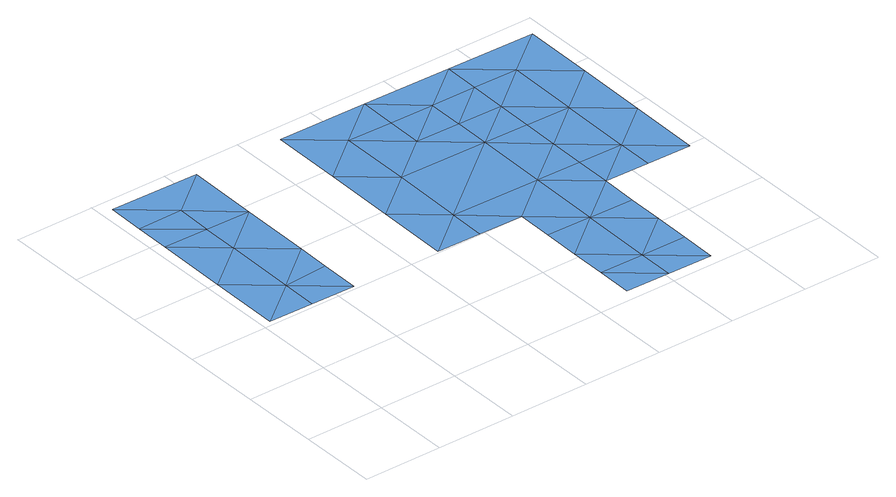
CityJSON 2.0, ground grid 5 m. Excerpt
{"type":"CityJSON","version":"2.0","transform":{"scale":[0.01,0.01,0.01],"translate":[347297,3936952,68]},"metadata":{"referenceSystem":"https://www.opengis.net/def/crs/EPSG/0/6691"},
"CityObjects":{
"waterbody1":{"type":"WaterBody","attributes":{"name":"7","class":"1140","function":"1","WaterBodyRiverFloodingRiskAttribute.description":"4","WaterBodyRiverFloodingRiskAttribute.rankOrg":"2","WaterBodyRiverFloodingRiskAttribute.adminType":"2","WaterBodyRiverFloodingRiskAttribute.scale":"L2"},"geometry":[{"type":"MultiSurface","lod":"1","boundaries":[[[0,1,2]],[[1,3,2]],[[2,3,4]],[[5,6,7]],[[2,8,9]],[[4,8,2]],[[10,0,7]],[[0,2,7]],[[6,10,7]],[[9,5,7]],[[2,9,7]]]}]},
"waterbody2":{"type":"WaterBody","attributes":{"name":"7","class":"1140","function":"1","WaterBodyRiverFloodingRiskAttribute.description":"4","WaterBodyRiverFloodingRiskAttribute.rankOrg":"1","WaterBodyRiverFloodingRiskAttribute.adminType":"2","WaterBodyRiverFloodingRiskAttribute.scale":"L2"},"geometry":[{"type":"MultiSurface","lod":"1","boundaries":[[[11,12,13]],[[11,14,6]],[[14,10,6]],[[5,12,11]],[[6,5,11]],[[14,11,13]]]}]},
"waterbody3":{"type":"WaterBody","attributes":{"name":"7","class":"1140","function":"1","WaterBodyRiverFloodingRiskAttribute.description":"4","WaterBodyRiverFloodingRiskAttribute.rankOrg":"2","WaterBodyRiverFloodingRiskAttribute.adminType":"2","WaterBodyRiverFloodingRiskAttribute.scale":"L2"},"geometry":[{"type":"MultiSurface","lod":"1","boundaries":[[[15,16,17]],[[18,19,20]],[[21,22,15]],[[23,24,25]],[[26,16,27]],[[24,26,25]],[[28,17,26]],[[25,29,23]],[[16,30,31]],[[16,15,30]],[[15,32,30]],[[33,34,35]],[[31,36,16]],[[18,37,33]],[[17,16,26]],[[38,39,27]],[[38,27,40]],[[41,42,29]],[[42,43,29]],[[44,27,36]],[[44,40,27]],[[16,36,27]],[[25,26,27]],[[25,27,39]],[[45,26,24]],[[45,28,26]],[[43,23,29]],[[25,39,29]],[[39,41,29]],[[33,37,34]],[[35,15,33]],[[32,15,35]],[[22,33,15]],[[19,33,22]],[[19,18,33]],[[15,17,21]]]}]},
"waterbody4":{"type":"WaterBody","attributes":{"name":"7","class":"1140","function":"1","WaterBodyRiverFloodingRiskAttribute.description":"4","WaterBodyRiverFloodingRiskAttribute.rankOrg":"3","WaterBodyRiverFloodingRiskAttribute.adminType":"2","WaterBodyRiverFloodingRiskAttribute.scale":"L2"},"geometry":[{"type":"MultiSurface","lod":"1","boundaries":[[[38,40,46]],[[38,46,47]],[[41,47,42]],[[48,42,47]],[[47,41,39]],[[39,38,47]],[[46,48,47]]]}]},
"waterbody5":{"type":"WaterBody","attributes":{"name":"7","class":"1140","function":"1","WaterBodyRiverFloodingRiskAttribute.description":"4","WaterBodyRiverFloodingRiskAttribute.rankOrg":"4","WaterBodyRiverFloodingRiskAttribute.adminType":"2","WaterBodyRiverFloodingRiskAttribute.scale":"L2"},"geometry":[{"type":"MultiSurface","lod":"1","boundaries":[[[40,49,46]],[[40,50,49]],[[44,50,40]],[[44,36,50]],[[31,30,51]],[[30,52,51]],[[46,49,48]],[[53,50,54]],[[54,50,51]],[[54,51,55]],[[56,49,53]],[[52,55,51]],[[31,51,36]],[[50,36,51]],[[53,49,50]],[[56,48,49]]]}]}
},
"vertices":[
[65,1495,66],[58,1033,66],[345,1259,66],[341,1028,66],[624,1023,66],[640,1947,66],[357,1952,66],[353,1721,66],[628,1279,66],[632,1485,66],[73,1957,66],
[361,2183,66],[648,2410,66],[81,2419,66],[77,2181,66],
[2036,768,66],[2044,1230,66],[1757,1004,66],[2024,74,66],[1745,310,66],[1741,79,66],[1753,773,66],[1749,541,66],[1206,1938,66],[1198,1475,66],[1486,1702,66],[1478,1240,66],[2052,1692,66],[1474,1009,66],[1493,2164,66],[2323,994,66],[2327,1225,66],[2319,763,66],[2028,306,66],[2312,301,66],[2315,532,66],[2331,1456,66],[2308,70,66],[2056,1923,66],[1773,1928,66],[2339,1918,66],[1777,2159,66],[1781,2390,66],[1214,2400,66],[2335,1687,66],[1190,1013,66],
[2343,2149,66],[2060,2154,66],[2347,2381,66],
[2626,2145,66],[2618,1682,66],[2611,1220,66],[2607,989,66],[2906,1909,66],[2898,1446,66],[2890,984,66],[2914,2371,66]
]}
